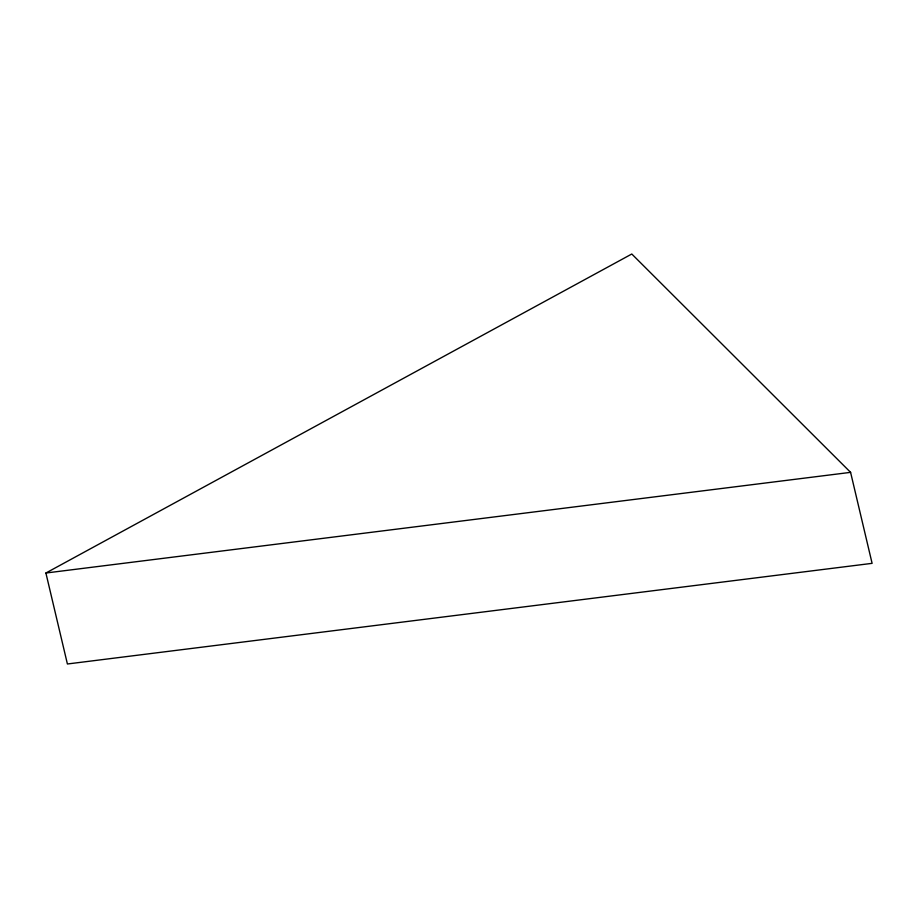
<?xml version="1.0" encoding="UTF-8"?>
<svg xmlns="http://www.w3.org/2000/svg" width="918" height="918" viewBox="0 0 918 918"><rect width="100%" height="100%" fill="white"/><g stroke="black" fill="none" stroke-linecap="round" stroke-linejoin="round"><path stroke-width="1.38" d="M45.9 573.016L631.791 254.011L850.596 472.357L872.1 563.342L67.404 663.989L45.9 573.016L850.596 472.357"/></g></svg>
